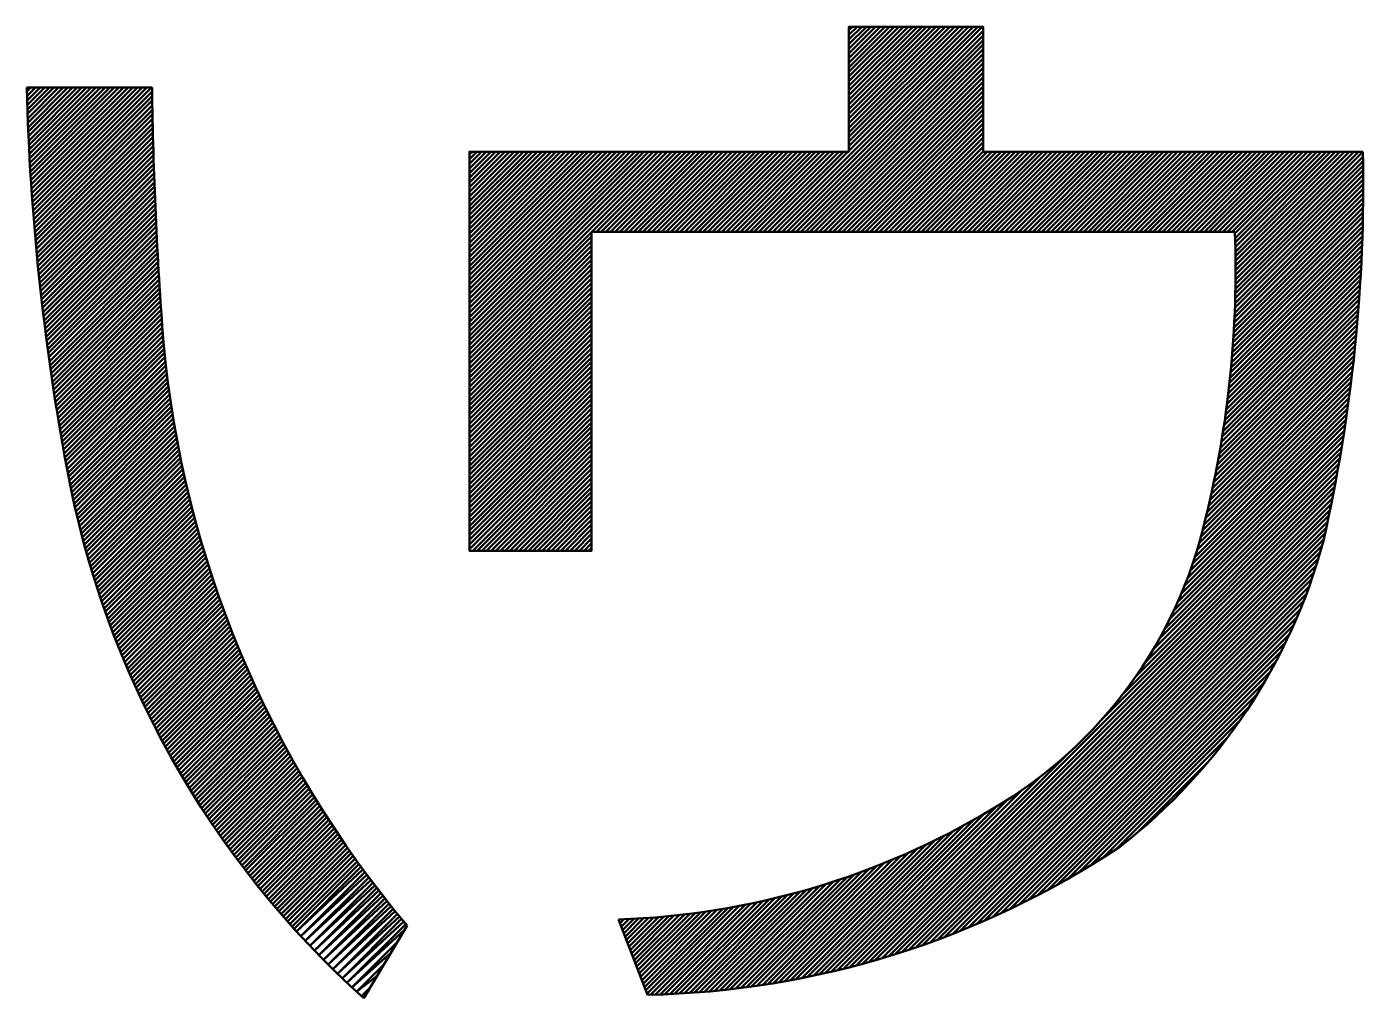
# Model space of a CAD drawing. Units: millimetres at full size, sheet at 1:50. Extents: x -14288 to 14412, y -10089 to 9986.
# Drawn here: x -1182.7 to -817.3, y -9144.3 to -8878.9 of the extents above; entities that cross this region are included whole.
import ezdxf

# ---------------------------------------------------------------- set-up
doc = ezdxf.new("R2010")
doc.units = ezdxf.units.MM
doc.header["$LTSCALE"] = 50
doc.layers.add('2-8_図枠', color=251, linetype='Continuous', lineweight=50)

msp = doc.modelspace()

# ---------------------------------------------------------------- linework, layer by layer
at = {"layer": '2-8_図枠'}
for p, q in [((-978.68, -8934.85), (-922.68, -8878.85)), ((-977.41, -8934.85), (-921.42, -8878.85)), ((-957.88, -8910.24), (-926.49, -8878.85)), ((-957.88, -8908.97), (-927.76, -8878.85)), ((-957.88, -8907.7), (-929.03, -8878.85)), ((-957.88, -8906.43), (-930.29, -8878.85)), ((-957.88, -8905.17), (-931.56, -8878.85)), ((-957.88, -8903.9), (-932.83, -8878.85)), ((-957.88, -8902.63), (-934.1, -8878.85)), ((-957.88, -8901.36), (-935.37, -8878.85)), ((-957.88, -8900.09), (-936.64, -8878.85)), ((-957.88, -8898.82), (-937.9, -8878.85)), ((-957.88, -8897.56), (-939.17, -8878.85)), ((-957.88, -8896.29), (-940.44, -8878.85)), ((-957.88, -8895.02), (-941.71, -8878.85)), ((-957.88, -8893.75), (-942.98, -8878.85)), ((-957.88, -8892.48), (-944.25, -8878.85)), ((-957.88, -8891.21), (-945.51, -8878.85)), ((-957.88, -8889.95), (-946.78, -8878.85)), ((-957.88, -8888.68), (-948.05, -8878.85)), ((-957.88, -8887.41), (-949.32, -8878.85)), ((-957.88, -8886.14), (-950.59, -8878.85)), ((-957.88, -8884.87), (-951.86, -8878.85)), ((-957.88, -8883.6), (-953.12, -8878.85)), ((-957.88, -8882.34), (-954.39, -8878.85)), ((-957.88, -8881.07), (-955.66, -8878.85)), ((-957.88, -8879.8), (-956.93, -8878.85)), ((-957.88, -8912.78), (-923.95, -8878.85)), ((-957.88, -8911.51), (-925.22, -8878.85)), ((-976.14, -8934.85), (-921.23, -8879.94)), ((-974.87, -8934.85), (-921.23, -8881.21)), ((-973.6, -8934.85), (-921.23, -8882.48)), ((-972.33, -8934.85), (-921.23, -8883.74)), ((-971.07, -8934.85), (-921.23, -8885.01)), ((-969.8, -8934.85), (-921.23, -8886.28)), ((-968.53, -8934.85), (-921.23, -8887.55)), ((-967.26, -8934.85), (-921.23, -8888.82)), ((-965.99, -8934.85), (-921.23, -8890.09)), ((-964.72, -8934.85), (-921.23, -8891.35)), ((-963.46, -8934.85), (-921.23, -8892.62)), ((-1182.66, -8895.46), (-1148.39, -8895.46)), ((-1182.63, -8896.54), (-1181.55, -8895.46)), ((-1182.59, -8897.77), (-1180.28, -8895.46)), ((-1182.56, -8899), (-1179.01, -8895.46)), ((-1182.52, -8900.23), (-1177.74, -8895.46)), ((-1182.48, -8901.46), (-1176.47, -8895.46)), ((-1182.43, -8902.68), (-1175.21, -8895.46)), ((-1182.39, -8903.91), (-1173.94, -8895.46)), ((-1182.34, -8905.13), (-1172.67, -8895.46)), ((-1182.29, -8906.34), (-1171.4, -8895.46)), ((-1182.23, -8907.56), (-1170.13, -8895.46)), ((-1182.18, -8908.77), (-1168.86, -8895.46)), ((-1182.12, -8909.98), (-1167.59, -8895.46)), ((-1182.06, -8911.19), (-1166.33, -8895.46)), ((-1182, -8912.4), (-1165.06, -8895.46)), ((-1181.94, -8913.61), (-1163.79, -8895.46)), ((-1181.87, -8914.81), (-1162.52, -8895.46)), ((-1181.81, -8916.01), (-1161.25, -8895.46)), ((-1181.74, -8917.21), (-1159.98, -8895.46)), ((-1181.66, -8918.41), (-1158.72, -8895.46)), ((-1181.59, -8919.6), (-1157.45, -8895.46)), ((-1181.52, -8920.79), (-1156.18, -8895.46)), ((-1181.44, -8921.98), (-1154.91, -8895.46)), ((-1181.36, -8923.17), (-1153.64, -8895.46)), ((-1181.28, -8924.36), (-1152.37, -8895.46)), ((-1181.19, -8925.54), (-1151.11, -8895.46)), ((-1181.11, -8926.73), (-1149.84, -8895.46)), ((-1181.02, -8927.91), (-1148.57, -8895.46)), ((-1180.93, -8929.09), (-1148.38, -8896.53)), ((-962.19, -8934.85), (-921.23, -8893.89)), ((-960.92, -8934.85), (-921.23, -8895.16)), ((-959.65, -8934.85), (-921.23, -8896.43)), ((-1180.84, -8930.26), (-1148.36, -8897.78)), ((-1180.74, -8931.44), (-1148.34, -8899.03)), ((-1180.65, -8932.61), (-1148.32, -8900.28)), ((-958.38, -8934.85), (-921.23, -8897.7)), ((-957.11, -8934.85), (-921.23, -8898.96)), ((-955.85, -8934.85), (-921.23, -8900.23)), ((-1180.55, -8933.78), (-1148.3, -8901.52)), ((-1180.45, -8934.95), (-1148.27, -8902.77)), ((-1180.35, -8936.12), (-1148.25, -8904.01)), ((-954.58, -8934.85), (-921.23, -8901.5)), ((-953.31, -8934.85), (-921.23, -8902.77)), ((-952.04, -8934.85), (-921.23, -8904.04)), ((-1180.25, -8937.28), (-1148.22, -8905.26)), ((-1180.14, -8938.45), (-1148.19, -8906.5)), ((-1180.04, -8939.61), (-1148.16, -8907.74)), ((-950.77, -8934.85), (-921.23, -8905.31)), ((-949.5, -8934.85), (-921.23, -8906.57)), ((-948.24, -8934.85), (-921.23, -8907.84)), ((-1179.93, -8940.77), (-1148.13, -8908.97)), ((-1179.82, -8941.92), (-1148.1, -8910.21)), ((-1179.7, -8943.08), (-1148.07, -8911.45)), ((-946.97, -8934.85), (-921.23, -8909.11)), ((-945.7, -8934.85), (-921.23, -8910.38)), ((-944.43, -8934.85), (-921.23, -8911.65)), ((-1179.59, -8944.23), (-1148.04, -8912.68)), ((-1179.47, -8945.39), (-1148, -8913.91)), ((-1179.35, -8946.54), (-1147.96, -8915.14)), ((-1061.62, -8967.06), (-1007.56, -8913)), ((-1061.62, -8965.79), (-1008.83, -8913)), ((-1061.62, -8964.52), (-1010.1, -8913)), ((-1061.62, -8963.25), (-1011.37, -8913)), ((-1061.62, -8961.98), (-1012.64, -8913)), ((-1061.62, -8960.71), (-1013.91, -8913)), ((-1061.62, -8959.45), (-1015.17, -8913)), ((-1061.62, -8958.18), (-1016.44, -8913)), ((-1061.62, -8956.91), (-1017.71, -8913)), ((-1061.62, -8955.64), (-1018.98, -8913)), ((-1061.62, -8954.37), (-1020.25, -8913)), ((-1061.62, -8953.1), (-1021.52, -8913)), ((-1061.62, -8951.84), (-1022.78, -8913)), ((-1061.62, -8950.57), (-1024.05, -8913)), ((-1061.62, -8949.3), (-1025.32, -8913)), ((-1061.62, -8948.03), (-1026.59, -8913)), ((-1061.62, -8946.76), (-1027.86, -8913)), ((-1061.62, -8945.49), (-1029.13, -8913)), ((-1061.62, -8944.22), (-1030.39, -8913)), ((-1061.62, -8942.96), (-1031.66, -8913)), ((-1061.62, -8941.69), (-1032.93, -8913)), ((-1061.62, -8940.42), (-1034.2, -8913)), ((-1061.62, -8939.15), (-1035.47, -8913)), ((-1061.62, -8937.88), (-1036.74, -8913)), ((-1061.62, -8936.61), (-1038, -8913)), ((-1061.62, -8935.35), (-1039.27, -8913)), ((-1061.62, -8934.08), (-1040.54, -8913)), ((-1061.62, -8932.81), (-1041.81, -8913)), ((-1061.62, -8931.54), (-1043.08, -8913)), ((-1061.62, -8930.27), (-1044.35, -8913)), ((-1061.62, -8929), (-1045.61, -8913)), ((-1061.62, -8927.74), (-1046.88, -8913)), ((-1061.62, -8926.47), (-1048.15, -8913)), ((-1061.62, -8925.2), (-1049.42, -8913)), ((-1061.62, -8923.93), (-1050.69, -8913)), ((-1061.62, -8922.66), (-1051.96, -8913)), ((-1061.62, -8921.39), (-1053.22, -8913)), ((-1061.62, -8920.13), (-1054.49, -8913)), ((-1061.62, -8918.86), (-1055.76, -8913)), ((-1061.62, -8917.59), (-1057.03, -8913)), ((-1061.62, -8916.32), (-1058.3, -8913)), ((-1061.62, -8915.05), (-1059.57, -8913)), ((-1061.62, -8913.78), (-1060.84, -8913)), ((-1028.14, -8934.85), (-1006.3, -8913)), ((-1026.87, -8934.85), (-1005.03, -8913)), ((-1025.61, -8934.85), (-1003.76, -8913)), ((-1024.34, -8934.85), (-1002.49, -8913)), ((-1023.07, -8934.85), (-1001.22, -8913)), ((-1021.8, -8934.85), (-999.95, -8913)), ((-1020.53, -8934.85), (-998.68, -8913)), ((-1019.26, -8934.85), (-997.42, -8913)), ((-1018, -8934.85), (-996.15, -8913)), ((-1016.73, -8934.85), (-994.88, -8913)), ((-1015.46, -8934.85), (-993.61, -8913)), ((-1014.19, -8934.85), (-992.34, -8913)), ((-1012.92, -8934.85), (-991.07, -8913)), ((-1011.65, -8934.85), (-989.81, -8913)), ((-1010.39, -8934.85), (-988.54, -8913)), ((-1009.12, -8934.85), (-987.27, -8913)), ((-1007.85, -8934.85), (-986, -8913)), ((-1006.58, -8934.85), (-984.73, -8913)), ((-1005.31, -8934.85), (-983.46, -8913)), ((-1004.04, -8934.85), (-982.2, -8913)), ((-1002.78, -8934.85), (-980.93, -8913)), ((-1001.51, -8934.85), (-979.66, -8913)), ((-1000.24, -8934.85), (-978.39, -8913)), ((-998.97, -8934.85), (-977.12, -8913)), ((-997.7, -8934.85), (-975.85, -8913)), ((-996.43, -8934.85), (-974.59, -8913)), ((-995.17, -8934.85), (-973.32, -8913)), ((-993.9, -8934.85), (-972.05, -8913)), ((-992.63, -8934.85), (-970.78, -8913)), ((-991.36, -8934.85), (-969.51, -8913)), ((-990.09, -8934.85), (-968.24, -8913)), ((-988.82, -8934.85), (-966.98, -8913)), ((-987.56, -8934.85), (-965.71, -8913)), ((-986.29, -8934.85), (-964.44, -8913)), ((-985.02, -8934.85), (-963.17, -8913)), ((-983.75, -8934.85), (-961.9, -8913)), ((-982.48, -8934.85), (-960.63, -8913)), ((-981.21, -8934.85), (-959.37, -8913)), ((-979.94, -8934.85), (-957.88, -8912.78)), ((-943.16, -8934.85), (-921.23, -8912.92)), ((-941.89, -8934.85), (-920.05, -8913)), ((-940.63, -8934.85), (-918.78, -8913)), ((-939.36, -8934.85), (-917.51, -8913)), ((-938.09, -8934.85), (-916.24, -8913)), ((-936.82, -8934.85), (-914.97, -8913)), ((-935.55, -8934.85), (-913.7, -8913)), ((-934.28, -8934.85), (-912.44, -8913)), ((-933.02, -8934.85), (-911.17, -8913)), ((-931.75, -8934.85), (-909.9, -8913)), ((-930.48, -8934.85), (-908.63, -8913)), ((-929.21, -8934.85), (-907.36, -8913)), ((-927.94, -8934.85), (-906.09, -8913)), ((-926.67, -8934.85), (-904.83, -8913)), ((-925.4, -8934.85), (-903.56, -8913)), ((-924.14, -8934.85), (-902.29, -8913)), ((-922.87, -8934.85), (-901.02, -8913)), ((-921.6, -8934.85), (-899.75, -8913)), ((-920.33, -8934.85), (-898.48, -8913)), ((-919.06, -8934.85), (-897.22, -8913)), ((-917.79, -8934.85), (-895.95, -8913)), ((-916.53, -8934.85), (-894.68, -8913)), ((-915.26, -8934.85), (-893.41, -8913)), ((-913.99, -8934.85), (-892.14, -8913)), ((-912.72, -8934.85), (-890.87, -8913)), ((-911.45, -8934.85), (-889.6, -8913)), ((-910.18, -8934.85), (-888.34, -8913)), ((-908.92, -8934.85), (-887.07, -8913)), ((-907.65, -8934.85), (-885.8, -8913)), ((-906.38, -8934.85), (-884.53, -8913)), ((-905.11, -8934.85), (-883.26, -8913)), ((-903.84, -8934.85), (-881.99, -8913)), ((-902.57, -8934.85), (-880.73, -8913)), ((-901.31, -8934.85), (-879.46, -8913)), ((-900.04, -8934.85), (-878.19, -8913)), ((-898.77, -8934.85), (-876.92, -8913)), ((-897.5, -8934.85), (-875.65, -8913)), ((-896.23, -8934.85), (-874.38, -8913)), ((-894.96, -8934.85), (-873.12, -8913)), ((-893.7, -8934.85), (-871.85, -8913)), ((-892.43, -8934.85), (-870.58, -8913)), ((-891.16, -8934.85), (-869.31, -8913)), ((-889.89, -8934.85), (-868.04, -8913)), ((-888.62, -8934.85), (-866.77, -8913)), ((-887.35, -8934.85), (-865.51, -8913)), ((-886.09, -8934.85), (-864.24, -8913)), ((-884.82, -8934.85), (-862.97, -8913)), ((-883.55, -8934.85), (-861.7, -8913)), ((-882.28, -8934.85), (-860.43, -8913)), ((-881.01, -8934.85), (-859.16, -8913)), ((-879.74, -8934.85), (-857.9, -8913)), ((-878.47, -8934.85), (-856.63, -8913)), ((-877.21, -8934.85), (-855.36, -8913)), ((-875.94, -8934.85), (-854.09, -8913)), ((-874.67, -8934.85), (-852.82, -8913)), ((-873.4, -8934.85), (-851.55, -8913)), ((-872.13, -8934.85), (-850.29, -8913)), ((-870.86, -8934.85), (-849.02, -8913)), ((-869.6, -8934.85), (-847.75, -8913)), ((-868.33, -8934.85), (-846.48, -8913)), ((-867.06, -8934.85), (-845.21, -8913)), ((-865.79, -8934.85), (-843.94, -8913)), ((-864.52, -8934.85), (-842.68, -8913)), ((-863.25, -8934.85), (-841.41, -8913)), ((-861.99, -8934.85), (-840.14, -8913)), ((-860.72, -8934.85), (-838.87, -8913)), ((-859.45, -8934.85), (-837.6, -8913)), ((-858.18, -8934.85), (-836.33, -8913)), ((-856.91, -8934.85), (-835.06, -8913)), ((-855.64, -8934.85), (-833.8, -8913)), ((-854.38, -8934.85), (-832.53, -8913)), ((-853.11, -8934.85), (-831.26, -8913)), ((-852.36, -8935.37), (-829.99, -8913)), ((-852.32, -8936.6), (-828.72, -8913)), ((-852.28, -8937.83), (-827.45, -8913)), ((-852.25, -8939.07), (-826.19, -8913)), ((-852.23, -8940.31), (-824.92, -8913)), ((-852.22, -8950.45), (-817.32, -8915.55)), ((-852.21, -8941.56), (-823.65, -8913)), ((-852.2, -8949.16), (-817.34, -8914.3)), ((-852.19, -8942.81), (-822.38, -8913)), ((-852.19, -8947.88), (-817.36, -8913.05)), ((-852.18, -8946.6), (-818.58, -8913)), ((-852.18, -8945.33), (-819.84, -8913)), ((-852.18, -8944.07), (-821.11, -8913)), ((-1179.23, -8947.68), (-1147.92, -8916.37)), ((-1179.11, -8948.83), (-1147.88, -8917.6)), ((-1178.99, -8949.98), (-1147.84, -8918.83)), ((-852.28, -8953.04), (-817.29, -8918.05)), ((-852.25, -8951.74), (-817.3, -8916.8)), ((-1178.86, -8951.12), (-1147.8, -8920.05)), ((-1178.74, -8952.26), (-1147.76, -8921.28)), ((-1178.61, -8953.4), (-1147.71, -8922.5)), ((-852.41, -8956.98), (-817.27, -8921.84)), ((-852.36, -8955.66), (-817.28, -8920.58)), ((-852.32, -8954.35), (-817.28, -8919.31)), ((-1178.48, -8954.54), (-1147.66, -8923.72)), ((-1178.34, -8955.67), (-1147.62, -8924.94)), ((-1178.21, -8956.81), (-1147.57, -8926.16)), ((-852.6, -8960.98), (-817.29, -8925.66)), ((-852.53, -8959.64), (-817.28, -8924.39)), ((-852.47, -8958.31), (-817.27, -8923.11)), ((-1178.07, -8957.94), (-1147.52, -8927.38)), ((-1177.93, -8959.07), (-1147.46, -8928.6)), ((-1177.8, -8960.2), (-1147.41, -8929.81)), ((-852.85, -8965.03), (-817.34, -8929.52)), ((-852.76, -8963.67), (-817.32, -8928.23)), ((-852.68, -8962.32), (-817.3, -8926.94)), ((-1177.65, -8961.32), (-1147.36, -8931.03)), ((-1177.51, -8962.45), (-1147.3, -8932.24)), ((-1177.37, -8963.57), (-1147.24, -8933.45)), ((-853.17, -8969.15), (-817.42, -8933.41)), ((-853.06, -8967.77), (-817.39, -8932.11)), ((-852.95, -8966.4), (-817.36, -8930.81)), ((-1177.22, -8964.69), (-1147.18, -8934.66)), ((-1177.07, -8965.81), (-1147.12, -8935.87)), ((-1176.92, -8966.93), (-1147.06, -8937.08)), ((-1061.62, -8968.32), (-1028.14, -8934.85)), ((-1061.62, -8969.59), (-1028.23, -8936.2)), ((-1061.62, -8970.86), (-1028.23, -8937.46)), ((-853.55, -8973.34), (-817.54, -8937.33)), ((-853.42, -8971.94), (-817.5, -8936.02)), ((-853.29, -8970.54), (-817.46, -8934.71)), ((-1176.77, -8968.05), (-1147, -8938.28)), ((-1176.61, -8969.16), (-1146.94, -8939.49)), ((-1176.46, -8970.28), (-1146.87, -8940.69)), ((-1061.62, -8972.13), (-1028.23, -8938.73)), ((-1061.62, -8973.4), (-1028.23, -8940)), ((-853.85, -8976.17), (-817.64, -8939.97)), ((-853.69, -8974.75), (-817.59, -8938.65)), ((-1176.3, -8971.39), (-1146.81, -8941.89)), ((-1176.14, -8972.5), (-1146.74, -8943.09)), ((-1175.98, -8973.61), (-1146.67, -8944.29)), ((-1061.62, -8974.67), (-1028.23, -8941.27)), ((-1061.62, -8975.93), (-1028.23, -8942.54)), ((-1061.62, -8977.2), (-1028.23, -8943.81)), ((-854.35, -8980.48), (-817.83, -8943.96)), ((-854.17, -8979.03), (-817.76, -8942.62)), ((-854, -8977.6), (-817.7, -8941.29)), ((-1175.82, -8974.71), (-1146.6, -8945.49)), ((-1175.66, -8975.82), (-1146.53, -8946.69)), ((-1175.49, -8976.92), (-1146.46, -8947.88)), ((-1061.62, -8978.47), (-1028.23, -8945.08)), ((-1061.62, -8979.74), (-1028.23, -8946.34)), ((-1061.62, -8981.01), (-1028.23, -8947.61)), ((-854.93, -8984.86), (-818.05, -8947.98)), ((-854.73, -8983.39), (-817.97, -8946.64)), ((-854.53, -8981.93), (-817.89, -8945.29)), ((-1175.33, -8978.02), (-1146.38, -8949.08)), ((-1175.16, -8979.12), (-1146.31, -8950.27)), ((-1174.99, -8980.22), (-1146.23, -8951.46)), ((-1061.62, -8982.28), (-1028.23, -8948.88)), ((-1061.62, -8983.54), (-1028.23, -8950.15)), ((-1061.62, -8984.81), (-1028.23, -8951.42)), ((-855.59, -8989.33), (-818.31, -8952.05)), ((-855.36, -8987.83), (-818.21, -8950.69)), ((-855.14, -8986.34), (-818.13, -8949.33)), ((-1174.82, -8981.32), (-1146.15, -8952.65)), ((-1174.64, -8982.41), (-1146.08, -8953.84)), ((-1174.47, -8983.51), (-1146, -8955.03)), ((-1061.62, -8986.08), (-1028.23, -8952.69)), ((-1061.62, -8987.35), (-1028.23, -8953.95)), ((-1061.62, -8988.62), (-1028.23, -8955.22)), ((-856.08, -8992.36), (-818.5, -8954.78)), ((-855.83, -8990.84), (-818.4, -8953.41)), ((-1174.29, -8984.6), (-1145.91, -8956.22)), ((-1174.11, -8985.69), (-1145.83, -8957.41)), ((-1173.93, -8986.78), (-1145.75, -8958.59)), ((-1061.62, -8989.89), (-1028.23, -8956.49)), ((-1061.62, -8991.15), (-1028.23, -8957.76)), ((-1061.62, -8992.42), (-1028.23, -8959.03)), ((-856.9, -8996.98), (-818.83, -8958.91)), ((-856.62, -8995.43), (-818.72, -8957.53)), ((-856.34, -8993.89), (-818.61, -8956.15)), ((-1173.75, -8987.86), (-1145.66, -8959.77)), ((-1173.57, -8988.95), (-1145.58, -8960.96)), ((-1173.38, -8990.03), (-1145.49, -8962.14)), ((-1061.62, -8993.69), (-1028.23, -8960.3)), ((-1061.62, -8994.96), (-1028.23, -8961.56)), ((-1061.62, -8996.23), (-1028.23, -8962.83)), ((-857.81, -9001.7), (-819.2, -8963.09)), ((-857.5, -9000.12), (-819.07, -8961.69)), ((-857.19, -8998.54), (-818.95, -8960.3)), ((-1173.2, -8991.11), (-1145.4, -8963.32)), ((-1173.01, -8992.19), (-1145.31, -8964.5)), ((-1172.82, -8993.27), (-1145.21, -8965.67)), ((-1061.62, -8997.5), (-1028.23, -8964.1)), ((-1061.62, -8998.77), (-1028.23, -8965.37)), ((-1061.62, -9000.03), (-1028.23, -8966.64)), ((-858.48, -9004.9), (-819.47, -8965.9)), ((-858.14, -9003.3), (-819.34, -8964.49)), ((-1172.63, -8994.35), (-1145.1, -8966.82)), ((-1172.44, -8995.43), (-1144.99, -8967.98)), ((-1172.24, -8996.5), (-1144.87, -8969.13)), ((-1172.05, -8997.57), (-1144.75, -8970.27)), ((-1061.62, -9001.3), (-1028.23, -8967.91)), ((-1061.62, -9002.57), (-1028.23, -8969.17)), ((-859.58, -9009.81), (-819.92, -8970.15)), ((-859.2, -9008.16), (-819.77, -8968.73)), ((-858.83, -9006.53), (-819.62, -8967.31)), ((-1171.85, -8998.64), (-1144.62, -8971.42)), ((-1171.65, -8999.71), (-1144.49, -8972.55)), ((-1171.45, -9000.78), (-1144.35, -8973.69)), ((-1061.62, -9003.84), (-1028.23, -8970.44)), ((-1061.62, -9005.11), (-1028.23, -8971.71)), ((-1061.62, -9006.38), (-1028.23, -8972.98)), ((-860.38, -9013.14), (-820.25, -8973.01)), ((-859.97, -9011.47), (-820.08, -8971.58)), ((-1171.25, -9001.85), (-1144.22, -8974.82)), ((-1171.04, -9002.91), (-1144.07, -8975.94)), ((-1170.83, -9003.96), (-1143.93, -8977.06)), ((-1061.62, -9007.64), (-1028.23, -8974.25)), ((-1061.62, -9008.91), (-1028.23, -8975.52)), ((-1061.62, -9010.18), (-1028.23, -8976.78)), ((-861.64, -9018.22), (-820.77, -8977.34)), ((-861.19, -9016.49), (-820.59, -8975.89)), ((-860.77, -9014.8), (-820.42, -8974.45)), ((-1170.61, -9005.02), (-1143.77, -8978.18)), ((-1170.39, -9006.07), (-1143.62, -8979.29)), ((-1170.17, -9007.11), (-1143.46, -8980.4)), ((-1061.62, -9011.45), (-1028.23, -8978.05)), ((-1061.62, -9012.72), (-1028.23, -8979.32)), ((-1061.62, -9013.99), (-1028.23, -8980.59)), ((-862.67, -9021.78), (-821.15, -8980.26)), ((-862.14, -9019.98), (-820.96, -8978.8)), ((-1169.94, -9008.15), (-1143.3, -8981.51)), ((-1169.71, -9009.19), (-1143.13, -8982.61)), ((-1169.48, -9010.22), (-1142.96, -8983.71)), ((-1169.24, -9011.25), (-1142.79, -8984.8)), ((-1061.62, -9015.25), (-1028.23, -8981.86)), ((-1061.62, -9016.52), (-1028.23, -8983.13)), ((-1061.62, -9017.79), (-1028.23, -8984.39)), ((-864.56, -9027.48), (-821.76, -8984.68)), ((-863.88, -9025.53), (-821.55, -8983.2)), ((-863.25, -9023.63), (-821.35, -8981.73)), ((-1169, -9012.28), (-1142.61, -8985.89)), ((-1168.75, -9013.3), (-1142.43, -8986.98)), ((-1168.5, -9014.32), (-1142.24, -8988.06)), ((-1061.62, -9019.06), (-1028.23, -8985.66)), ((-1061.62, -9020.33), (-1028.23, -8986.93)), ((-1061.62, -9021.6), (-1028.23, -8988.2)), ((-866.11, -9031.56), (-822.2, -8987.65)), ((-865.3, -9029.49), (-821.98, -8986.16)), ((-1168.25, -9015.34), (-1142.05, -8989.14)), ((-1167.99, -9016.35), (-1141.86, -8990.22)), ((-1167.74, -9017.36), (-1141.67, -8991.29)), ((-1060.74, -9021.99), (-1028.23, -8989.47)), ((-1059.48, -9021.99), (-1028.23, -8990.74)), ((-1058.21, -9021.99), (-1028.23, -8992)), ((-869.03, -9038.29), (-822.91, -8992.16)), ((-867.96, -9035.95), (-822.67, -8990.65)), ((-866.99, -9033.71), (-822.43, -8989.15)), ((-1167.47, -9018.37), (-1141.47, -8992.36)), ((-1167.21, -9019.37), (-1141.26, -8993.42)), ((-1166.94, -9020.37), (-1141.06, -8994.49)), ((-1166.66, -9021.36), (-1140.85, -8995.55)), ((-1056.94, -9021.99), (-1028.23, -8993.27)), ((-1055.67, -9021.99), (-1028.23, -8994.54)), ((-1054.4, -9021.99), (-1028.23, -8995.81)), ((-871.55, -9043.34), (-823.41, -8995.2)), ((-870.22, -9040.74), (-823.15, -8993.68)), ((-1166.39, -9022.35), (-1140.63, -8996.6)), ((-1166.11, -9023.34), (-1140.42, -8997.65)), ((-1165.82, -9024.33), (-1140.2, -8998.7)), ((-1053.13, -9021.99), (-1028.23, -8997.08)), ((-1051.87, -9021.99), (-1028.23, -8998.35)), ((-1050.6, -9021.99), (-1028.23, -8999.62)), ((-874.79, -9049.12), (-823.93, -8998.26)), ((-873.05, -9046.11), (-823.67, -8996.73)), ((-1165.54, -9025.31), (-1139.97, -8999.74)), ((-1165.25, -9026.29), (-1139.75, -9000.79)), ((-1164.96, -9027.27), (-1139.52, -9001.82)), ((-1164.66, -9028.24), (-1139.28, -9002.86)), ((-1049.33, -9021.99), (-1028.23, -9000.88)), ((-1048.06, -9021.99), (-1028.23, -9002.15)), ((-882.83, -9060.97), (-824.78, -9002.91)), ((-879.4, -9056.27), (-824.49, -9001.35)), ((-876.85, -9052.45), (-824.21, -8999.81)), ((-1164.36, -9029.21), (-1139.04, -9003.89)), ((-1164.06, -9030.17), (-1138.8, -9004.92)), ((-1163.75, -9031.14), (-1138.56, -9005.94)), ((-1046.79, -9021.99), (-1028.23, -9003.42)), ((-1045.52, -9021.99), (-1028.23, -9004.69)), ((-1044.26, -9021.99), (-1028.23, -9005.96)), ((-954.22, -9134.89), (-825.37, -9006.04)), ((-889.12, -9068.52), (-825.07, -9004.47)), ((-1163.44, -9032.09), (-1138.32, -9006.97)), ((-1163.13, -9033.05), (-1138.07, -9007.99)), ((-1162.82, -9034), (-1137.81, -9009)), ((-1162.5, -9034.95), (-1137.56, -9010.01)), ((-1042.99, -9021.99), (-1028.23, -9007.23)), ((-1041.72, -9021.99), (-1028.23, -9008.49)), ((-1040.45, -9021.99), (-1028.23, -9009.76)), ((-952.46, -9134.4), (-825.68, -9007.62)), ((-950.69, -9133.9), (-826, -9009.21)), ((-1162.18, -9035.9), (-1137.3, -9011.02)), ((-1161.85, -9036.85), (-1137.04, -9012.03)), ((-1161.53, -9037.79), (-1136.77, -9013.03)), ((-1161.2, -9038.73), (-1136.5, -9014.03)), ((-1039.18, -9021.99), (-1028.23, -9011.03)), ((-1037.91, -9021.99), (-1028.23, -9012.3)), ((-1036.65, -9021.99), (-1028.23, -9013.57)), ((-948.9, -9133.37), (-826.33, -9010.8)), ((-947.08, -9132.83), (-826.66, -9012.4)), ((-945.24, -9132.26), (-827, -9014.01)), ((-1160.86, -9039.66), (-1136.23, -9015.03)), ((-1160.53, -9040.59), (-1135.96, -9016.02)), ((-1160.19, -9041.52), (-1135.68, -9017.01)), ((-1035.38, -9021.99), (-1028.23, -9014.84)), ((-1034.11, -9021.99), (-1028.23, -9016.1)), ((-1032.84, -9021.99), (-1028.23, -9017.37)), ((-943.38, -9131.66), (-827.35, -9015.63)), ((-941.49, -9131.04), (-827.7, -9017.25)), ((-1159.84, -9042.45), (-1135.4, -9018)), ((-1159.5, -9043.37), (-1135.12, -9018.99)), ((-1159.15, -9044.29), (-1134.83, -9019.97)), ((-1158.8, -9045.21), (-1134.54, -9020.95)), ((-1031.57, -9021.99), (-1028.23, -9018.64)), ((-1030.3, -9021.99), (-1028.23, -9019.91)), ((-1029.04, -9021.99), (-1028.23, -9021.18)), ((-939.58, -9130.4), (-828.07, -9018.89)), ((-937.64, -9129.72), (-828.52, -9020.6)), ((-1158.45, -9046.12), (-1134.25, -9021.93)), ((-1158.09, -9047.03), (-1133.95, -9022.9)), ((-1157.73, -9047.94), (-1133.66, -9023.87)), ((-1157.37, -9048.85), (-1133.35, -9024.84)), ((-935.67, -9129.02), (-829.02, -9022.37)), ((-933.67, -9128.29), (-829.56, -9024.18)), ((-1157, -9049.75), (-1133.05, -9025.8)), ((-1156.63, -9050.65), (-1132.74, -9026.76)), ((-1156.26, -9051.55), (-1132.44, -9027.72)), ((-1155.89, -9052.44), (-1132.12, -9028.68)), ((-931.63, -9127.52), (-830.13, -9026.02)), ((-929.56, -9126.72), (-830.73, -9027.89)), ((-1155.51, -9053.34), (-1131.81, -9029.63)), ((-1155.13, -9054.23), (-1131.49, -9030.58)), ((-1154.75, -9055.11), (-1131.17, -9031.53)), ((-1154.37, -9055.99), (-1130.85, -9032.48)), ((-927.46, -9125.89), (-831.38, -9029.81)), ((-925.32, -9125.01), (-832.07, -9031.77)), ((-1153.98, -9056.88), (-1130.52, -9033.42)), ((-1153.59, -9057.75), (-1130.19, -9034.36)), ((-1153.2, -9058.63), (-1129.86, -9035.3)), ((-923.13, -9124.09), (-832.81, -9033.77)), ((-920.9, -9123.13), (-833.6, -9035.83)), ((-1152.8, -9059.5), (-1129.53, -9036.23)), ((-1152.4, -9060.37), (-1129.19, -9037.16)), ((-1152, -9061.24), (-1128.85, -9038.09)), ((-1151.6, -9062.1), (-1128.51, -9039.02)), ((-918.62, -9122.12), (-834.44, -9037.94)), ((-1151.19, -9062.97), (-1128.17, -9039.94)), ((-1150.78, -9063.82), (-1127.82, -9040.86)), ((-1150.37, -9064.68), (-1127.47, -9041.78)), ((-1149.95, -9065.54), (-1127.12, -9042.7)), ((-916.28, -9121.05), (-835.35, -9040.12)), ((-913.89, -9119.93), (-836.33, -9042.37)), ((-1149.54, -9066.39), (-1126.76, -9043.61)), ((-1149.12, -9067.24), (-1126.4, -9044.52)), ((-1148.7, -9068.08), (-1126.04, -9045.43)), ((-1148.27, -9068.93), (-1125.68, -9046.34)), ((-911.44, -9118.75), (-837.38, -9044.69)), ((-908.92, -9117.49), (-838.53, -9047.1)), ((-1147.84, -9069.77), (-1125.32, -9047.24)), ((-1147.41, -9070.6), (-1124.95, -9048.14)), ((-1146.98, -9071.44), (-1124.58, -9049.04)), ((-1146.55, -9072.27), (-1124.21, -9049.93)), ((-906.32, -9116.16), (-839.78, -9049.62)), ((-1146.11, -9073.1), (-1123.83, -9050.83)), ((-1145.67, -9073.93), (-1123.45, -9051.72)), ((-1145.23, -9074.76), (-1123.07, -9052.61)), ((-1144.78, -9075.58), (-1122.69, -9053.49)), ((-1144.33, -9076.4), (-1122.3, -9054.37)), ((-903.63, -9114.74), (-841.15, -9052.26)), ((-1143.88, -9077.22), (-1121.92, -9055.25)), ((-1143.43, -9078.04), (-1121.53, -9056.13)), ((-1142.97, -9078.85), (-1121.13, -9057.01)), ((-1142.52, -9079.66), (-1120.74, -9057.88)), ((-900.85, -9113.23), (-842.66, -9055.04)), ((-897.95, -9111.6), (-844.35, -9058)), ((-1142.06, -9080.47), (-1120.34, -9058.75)), ((-1141.59, -9081.27), (-1119.94, -9059.62)), ((-1141.13, -9082.08), (-1119.54, -9060.49)), ((-1140.66, -9082.88), (-1119.14, -9061.35)), ((-894.93, -9109.84), (-846.27, -9061.19)), ((-1140.19, -9083.68), (-1118.73, -9062.21)), ((-1139.72, -9084.47), (-1118.32, -9063.07)), ((-1139.25, -9085.27), (-1117.91, -9063.93)), ((-1138.77, -9086.06), (-1117.49, -9064.78)), ((-891.75, -9107.93), (-848.5, -9064.68)), ((-1138.29, -9086.85), (-1117.08, -9065.64)), ((-1137.81, -9087.63), (-1116.66, -9066.49)), ((-1137.32, -9088.42), (-1116.24, -9067.33)), ((-1136.84, -9089.2), (-1115.81, -9068.18)), ((-1136.35, -9089.98), (-1115.39, -9069.02)), ((-888.39, -9105.84), (-851.16, -9068.61)), ((-1135.85, -9090.75), (-1114.96, -9069.86)), ((-1135.36, -9091.53), (-1114.53, -9070.7)), ((-1134.86, -9092.3), (-1114.1, -9071.53)), ((-1134.37, -9093.07), (-1113.66, -9072.37)), ((-1133.86, -9093.84), (-1113.23, -9073.2)), ((-1133.36, -9094.6), (-1112.79, -9074.03)), ((-1132.86, -9095.37), (-1112.34, -9074.86)), ((-1132.35, -9096.13), (-1111.9, -9075.68)), ((-884.8, -9103.52), (-854.54, -9073.26)), ((-1131.84, -9096.88), (-1111.45, -9076.5)), ((-1131.32, -9097.64), (-1111.01, -9077.32)), ((-1130.81, -9098.39), (-1110.56, -9078.14)), ((-1130.29, -9099.14), (-1110.1, -9078.96)), ((-1129.77, -9099.89), (-1109.65, -9079.77)), ((-955.95, -9135.35), (-898.16, -9077.56)), ((-878.99, -9098.99), (-859.48, -9079.47)), ((-1129.25, -9100.64), (-1109.19, -9080.58)), ((-1128.73, -9101.38), (-1108.73, -9081.39)), ((-1128.2, -9102.12), (-1108.27, -9082.19)), ((-1127.67, -9102.86), (-1107.8, -9083)), ((-1127.14, -9103.6), (-1107.34, -9083.8)), ((-1126.6, -9104.34), (-1106.87, -9084.6)), ((-1126.07, -9105.07), (-1106.4, -9085.4)), ((-1125.53, -9105.8), (-1105.93, -9086.19)), ((-1124.99, -9106.53), (-1105.45, -9086.99)), ((-959.36, -9136.23), (-910.41, -9087.28)), ((-957.67, -9135.8), (-905.71, -9083.85)), ((-1124.45, -9107.25), (-1104.98, -9087.78)), ((-1123.9, -9107.98), (-1104.5, -9088.57)), ((-1123.35, -9108.7), (-1104.01, -9089.36)), ((-1122.81, -9109.41), (-1103.53, -9090.14)), ((-1122.25, -9110.13), (-1103.05, -9090.92)), ((-961.05, -9136.64), (-914.23, -9089.83)), ((-1121.7, -9110.85), (-1102.56, -9091.7)), ((-1121.14, -9111.56), (-1102.07, -9092.48)), ((-1120.58, -9112.27), (-1101.58, -9093.26)), ((-1120.02, -9112.97), (-1101.08, -9094.03)), ((-964.36, -9137.42), (-920.69, -9093.75)), ((-962.71, -9137.04), (-917.56, -9091.89)), ((-1119.46, -9113.68), (-1100.58, -9094.81)), ((-1118.89, -9114.38), (-1100.09, -9095.57)), ((-1118.33, -9115.08), (-1099.59, -9096.34)), ((-1117.76, -9115.78), (-1099.08, -9097.11)), ((-1117.18, -9116.48), (-1098.58, -9097.87)), ((-967.61, -9138.13), (-926.53, -9097.05)), ((-965.99, -9137.78), (-923.68, -9095.47)), ((-1116.61, -9117.17), (-1098.07, -9098.63)), ((-1116.03, -9117.86), (-1097.56, -9099.39)), ((-1115.45, -9118.55), (-1097.05, -9100.15)), ((-1114.87, -9119.24), (-1096.54, -9100.91)), ((-1114.29, -9119.93), (-1096.02, -9101.66)), ((-972.37, -9139.09), (-934.43, -9101.15)), ((-970.8, -9138.78), (-931.89, -9099.88)), ((-969.21, -9138.46), (-929.26, -9098.52)), ((-1113.7, -9120.61), (-1095.51, -9102.41)), ((-1113.12, -9121.29), (-1094.99, -9103.16)), ((-1112.53, -9121.97), (-1094.46, -9103.91)), ((-1111.93, -9122.64), (-1093.94, -9104.65)), ((-1111.34, -9123.32), (-1093.42, -9105.39)), ((-978.54, -9140.19), (-943.85, -9105.5)), ((-977.02, -9139.93), (-941.59, -9104.5)), ((-975.48, -9139.66), (-939.27, -9103.45)), ((-973.93, -9139.38), (-936.88, -9102.33)), ((-1110.74, -9123.99), (-1092.89, -9106.13)), ((-1110.14, -9124.66), (-1092.36, -9106.87)), ((-1109.54, -9125.33), (-1091.83, -9107.61)), ((-1108.94, -9125.99), (-1091.29, -9108.34)), ((-1090.76, -9109.08), (-1108.94, -9125.99)), ((-984.52, -9141.09), (-952.4, -9108.97)), ((-983.04, -9140.88), (-950.33, -9108.17)), ((-981.55, -9140.66), (-948.22, -9107.32)), ((-980.05, -9140.43), (-946.06, -9106.43)), ((-1107.73, -9127.31), (-1090.22, -9109.81)), ((-1089.68, -9110.53), (-1107.73, -9127.31)), ((-1106.5, -9128.63), (-1089.14, -9111.26)), ((-1088.59, -9111.98), (-1106.5, -9128.63)), ((-1105.27, -9129.93), (-1088.05, -9112.71)), ((-991.75, -9141.98), (-962.21, -9112.44)), ((-990.33, -9141.83), (-960.31, -9111.81)), ((-988.89, -9141.66), (-958.38, -9111.15)), ((-987.44, -9141.48), (-956.42, -9110.46)), ((-985.99, -9141.29), (-954.43, -9109.73)), ((-1087.5, -9113.43), (-1105.27, -9129.93)), ((-1104.03, -9131.23), (-1086.95, -9114.14)), ((-1086.39, -9114.86), (-1104.03, -9131.23)), ((-1102.78, -9132.52), (-1085.84, -9115.57)), ((-1085.28, -9116.29), (-1102.78, -9132.52)), ((-1002.84, -9142.92), (-976.45, -9116.53)), ((-1001.49, -9142.84), (-974.75, -9116.1)), ((-1000.12, -9142.74), (-973.03, -9115.65)), ((-998.75, -9142.64), (-971.28, -9115.17)), ((-997.37, -9142.52), (-969.52, -9114.67)), ((-995.98, -9142.4), (-967.73, -9114.15)), ((-994.58, -9142.27), (-965.91, -9113.61)), ((-993.17, -9142.13), (-964.07, -9113.04)), ((-1101.53, -9133.8), (-1084.73, -9117)), ((-1084.17, -9117.7), (-1101.53, -9133.8)), ((-1100.26, -9135.07), (-1083.6, -9118.41)), ((-1083.04, -9119.11), (-1100.26, -9135.07)), ((-1098.98, -9136.33), (-1082.47, -9119.82)), ((-1014.16, -9140.3), (-994.01, -9120.14)), ((-1013.81, -9141.21), (-992.49, -9119.89)), ((-1013.46, -9142.13), (-990.96, -9119.62)), ((-1013.11, -9143.04), (-989.41, -9119.34)), ((-1012.11, -9143.32), (-987.85, -9119.05)), ((-1010.81, -9143.28), (-986.27, -9118.74)), ((-1009.5, -9143.24), (-984.68, -9118.42)), ((-1008.19, -9143.19), (-983.07, -9118.07)), ((-1006.86, -9143.14), (-981.44, -9117.72)), ((-1005.53, -9143.08), (-979.79, -9117.34)), ((-1004.19, -9143), (-978.13, -9116.95)), ((-1081.9, -9120.52), (-1098.98, -9136.33)), ((-1097.7, -9137.58), (-1081.33, -9121.21)), ((-1080.76, -9121.91), (-1097.7, -9137.58)), ((-1096.41, -9138.83), (-1080.19, -9122.6)), ((-1079.61, -9123.3), (-1096.41, -9138.83)), ((-1020.92, -9122.74), (-1012.99, -9143.34)), ((-1020.51, -9123.81), (-1019.38, -9122.68)), ((-1020.16, -9124.73), (-1018.06, -9122.63)), ((-1019.8, -9125.64), (-1016.72, -9122.56)), ((-1019.45, -9126.56), (-1015.38, -9122.49)), ((-1019.1, -9127.47), (-1014.03, -9122.4)), ((-1018.75, -9128.39), (-1012.67, -9122.31)), ((-1018.39, -9129.3), (-1011.3, -9122.21)), ((-1018.04, -9130.22), (-1009.92, -9122.09)), ((-1017.69, -9131.14), (-1008.53, -9121.97)), ((-1017.34, -9132.05), (-1007.12, -9121.84)), ((-1016.98, -9132.97), (-1005.71, -9121.7)), ((-1016.63, -9133.88), (-1004.29, -9121.54)), ((-1016.28, -9134.8), (-1002.86, -9121.38)), ((-1015.93, -9135.72), (-1001.41, -9121.2)), ((-1015.57, -9136.63), (-999.96, -9121.01)), ((-1015.22, -9137.55), (-998.49, -9120.81)), ((-1014.87, -9138.46), (-997.01, -9120.6)), ((-1014.52, -9139.38), (-995.52, -9120.38)), ((-1095.11, -9140.06), (-1079.03, -9123.99)), ((-1079.35, -9125.58), (-1095.11, -9140.06)), ((-1078.66, -9124.42), (-1090.52, -9144.27)), ((-1093.79, -9141.29), (-1081.23, -9128.73)), ((-1083.12, -9131.88), (-1093.79, -9141.29)), ((-1092.48, -9142.5), (-1085, -9135.03)), ((-1086.88, -9138.18), (-1092.48, -9142.5)), ((-1091.15, -9143.71), (-1088.77, -9141.33))]:
    msp.add_line(p, q, dxfattribs=at)
msp.add_lwpolyline([(-817.36, -8913), (-921.23, -8913), (-921.23, -8878.85), (-957.88, -8878.85), (-957.88, -8913), (-1061.62, -8913), (-1061.62, -9021.99), (-1028.23, -9021.99), (-1028.23, -8934.85), (-852.38, -8934.85)], dxfattribs=at)
for centre, radius, start, end in [((-520.7, -8878.28), 662.19, 181.487, 190.528), ((-68.18, -8881.89), 1080.3, 180.72, 184.415), ((-1258.58, -8921.88), 441.3, 347.246, 1.153), ((-1135.32, -8945.51), 283.14, 346.185, 2.159), ((-859.32, -8939.15), 287.12, 185.177, 220.187), ((-918.77, -8952.84), 257.19, 190.4, 228.102), ((-980.99, -8985.69), 123.7, 300.384, 347.187), ((-979.92, -8978.54), 157.14, 307.693, 344.967), ((-1027.73, -8911.41), 211.44, 271.846, 301.13), ((-1017.7, -8901.91), 241.47, 271.116, 303.665)]:
    msp.add_arc(centre, radius, start, end, dxfattribs=at)

doc.saveas('drawing.dxf')
